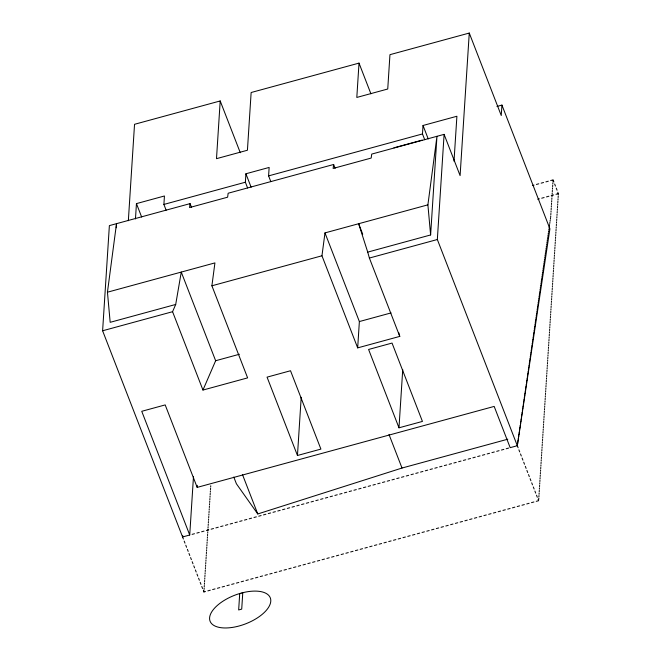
<?xml version="1.0" encoding="UTF-8"?>
<svg xmlns="http://www.w3.org/2000/svg" width="661" height="661" viewBox="0 0 661 661"><rect width="100%" height="100%" fill="white"/><g stroke="black" fill="none" stroke-linecap="round" stroke-linejoin="round"><path stroke-width="0.99" d="M183.386 539.021L102.612 330.773L109.371 225.616L190.071 203.621L191.558 207.455M116.245 227.781L116.51 223.674L107.446 292.203L110.172 322.32L175.702 304.457L181.263 272.084L215.643 360.732L202.96 390.056L247.619 377.877L211.9 285.792L214.924 262.904L107.446 292.203M128.341 220.708L134.538 124.301L220.204 100.951L240.29 152.732M135.464 218.94L136.447 203.613L164.44 195.987L163.895 204.431L166.126 210.181M182.585 536.963L189.724 535.013L193.491 476.449M220.204 100.951L216.494 158.673L247.429 150.237L251.139 92.515L359.014 63.109L370.912 93.796M496.948 106.438L501.93 105.082L549.911 228.797L517.315 445.712L510.176 447.654L494.18 406.416L197.176 487.388L197.309 485.348M205.497 591.512L203.91 591.942L203.993 590.661M204.075 589.389L204.158 588.108M204.241 586.828L204.323 585.547M204.406 584.266L204.489 582.985M204.571 581.713L204.654 580.432M204.736 579.152L204.819 577.871M204.902 576.59L204.984 575.31M205.067 574.037L205.15 572.757M205.232 571.476L205.307 570.195M205.389 568.914L205.472 567.634M205.554 566.361L205.637 565.081M205.72 563.8L205.802 562.519M205.885 561.239L205.968 559.958M206.05 558.685L206.133 557.405M206.215 556.124L206.298 554.843M206.381 553.563L206.463 552.282M206.546 551.01L206.629 549.729M206.711 548.448L206.794 547.168M206.876 545.887L206.959 544.606M207.042 543.325L207.124 542.053M207.207 540.772L207.281 539.492M207.364 538.211L207.447 536.93M207.529 535.65L207.612 534.377M207.694 533.097L207.777 531.816M207.86 530.535L207.942 529.254M208.025 527.974L208.108 526.701M208.19 525.421L208.273 524.14M208.355 522.859L208.438 521.579M208.521 520.298L208.603 519.025M208.686 517.745L208.769 516.464M208.851 515.183L208.934 513.903M209.016 512.622L209.099 511.35M209.182 510.069L209.256 508.788M209.339 507.508L209.421 506.227M209.504 504.946L209.587 503.674M209.669 502.393L209.752 501.112M209.834 499.832L209.917 498.551M210 497.27L210.082 495.998M210.165 494.717L210.248 493.437M210.33 492.156L210.413 490.875M210.495 489.594L210.578 488.314M210.661 487.041L210.743 485.761M247.602 187.972L245.371 182.221L245.909 173.777L269.143 167.44L268.597 175.884L270.828 181.643M239.72 593.553L238.662 609.954L241.719 609.12L242.777 592.719M297.458 455.487L267.061 377.142L290.518 370.747L320.907 449.1L297.458 455.487L301.201 397.294M359.014 63.109L356.808 97.44L387.743 89.012L389.949 54.673L469.269 33.05L501.253 115.526L501.93 105.082M398.699 332.557L399.773 336.399L357.675 347.876L359.369 321.552L324.981 232.903L427.898 204.844L436.962 136.315L430.617 234.961L367.723 252.114L358.65 223.724L362.715 234.209M398.988 427.807L368.59 349.462L392.039 343.067L422.437 421.421L398.988 427.807L402.731 369.615M424.709 139.694L422.478 133.935L423.023 125.491L456.9 116.253L454.008 161.201M518.117 447.77L437.342 239.522L444.101 134.365L371.713 154.096L371.193 158.053L333.119 168.439L333.64 164.482L228.144 193.235L227.624 197.193L189.55 207.571L190.071 203.621M469.269 33.05L460.097 175.603L444.101 134.365M550.654 217.279L550.737 215.998M550.82 214.718L550.902 213.445M550.985 212.164L551.067 210.884M551.15 209.603L551.233 208.322M551.315 207.042L551.398 205.769M551.472 204.489L551.555 203.208M551.638 201.927L551.72 200.647M551.803 199.366L551.885 198.093M551.968 196.813L552.051 195.532M552.133 194.251L552.216 192.971M552.299 191.69L552.381 190.418M552.464 189.137L552.546 187.856M552.629 186.576L552.712 185.295M552.794 184.014L552.877 182.742M552.96 181.461L553.042 180.18M538.723 499.41L538.806 498.13M538.889 496.857L538.971 495.576M539.054 494.296L539.136 493.015M539.219 491.734L539.302 490.454M539.384 489.181L539.467 487.901M539.55 486.62L539.624 485.339M539.707 484.059L539.789 482.778M539.872 481.505L539.954 480.225M540.037 478.944L540.12 477.663M540.202 476.383L540.285 475.102M540.368 473.821L540.45 472.549M540.533 471.268L540.615 469.988M540.698 468.707L540.781 467.426M540.863 466.145L540.946 464.873M541.029 463.592L541.111 462.312M541.194 461.031L541.276 459.75M541.359 458.47L541.442 457.197M541.524 455.916L541.607 454.636M541.681 453.355L541.764 452.074M541.846 450.794L541.929 449.521M542.012 448.241L542.094 446.96M542.177 445.679L542.26 444.399M542.342 443.118L542.425 441.845M542.507 440.565L542.59 439.284M542.673 438.003L542.755 436.723M542.838 435.442L542.921 434.17M543.003 432.889L543.086 431.608M543.168 430.328L543.251 429.047M543.334 427.766L543.416 426.494M543.499 425.213L543.582 423.932M543.656 422.652L543.739 421.371M543.821 420.09L543.904 418.81M543.986 417.537L544.069 416.256M544.152 414.976L544.234 413.695M544.317 412.414L544.4 411.134M544.482 409.861L544.565 408.581M544.647 407.3L544.73 406.019M544.813 404.739L544.895 403.458M544.978 402.185L545.061 400.905M545.143 399.624L545.226 398.343M545.308 397.063L545.391 395.782M545.474 394.51L545.556 393.229M545.631 391.948L545.713 390.668M545.796 389.387L545.879 388.106M545.961 386.834L546.044 385.553M546.126 384.272L546.209 382.992M546.292 381.711L546.374 380.43M546.457 379.158L546.54 377.877M546.622 376.596L546.705 375.316M546.787 374.035L546.87 372.754M546.953 371.482L547.035 370.201M547.118 368.921L547.201 367.64M547.283 366.359L547.366 365.079M547.448 363.798L547.531 362.525M547.614 361.245L547.688 359.964M547.771 358.683L547.853 357.403M547.936 356.122L548.019 354.85M548.101 353.569L548.184 352.288M548.266 351.008L548.349 349.727M548.432 348.446L548.514 347.174M548.597 345.893L548.68 344.612M548.762 343.332L548.845 342.051M548.927 340.77L549.01 339.498M549.093 338.217L549.175 336.936M549.258 335.656L549.341 334.375M549.423 333.094L549.506 331.822M549.588 330.541L549.663 329.261M549.745 327.98L549.828 326.699M549.911 325.419L549.993 324.146M550.076 322.865L550.159 321.585M550.241 320.304L550.324 319.023M550.406 317.743L550.489 316.47M550.572 315.19L550.654 313.909M550.737 312.628L550.82 311.348M550.902 310.067L550.985 308.786M551.067 307.514L551.15 306.233M551.233 304.952L551.315 303.672M551.398 302.391L551.481 301.11M551.563 299.838L551.638 298.557M551.72 297.276L551.803 295.996M551.885 294.715L551.968 293.434M552.051 292.162L552.133 290.881M552.216 289.601L552.299 288.32M552.381 287.039L552.464 285.759M552.546 284.486L552.629 283.205M552.712 281.925L552.794 280.644M552.877 279.363L552.96 278.083M553.042 276.81L553.125 275.53M553.207 274.249L553.29 272.968M553.373 271.688L553.455 270.407M553.538 269.134L553.612 267.854M553.695 266.573L553.778 265.292M553.86 264.012L553.943 262.731M554.025 261.459L554.108 260.178M554.191 258.897L554.273 257.616M554.356 256.336L554.439 255.055M554.521 253.774L554.604 252.502M554.686 251.221L554.769 249.941M554.852 248.66L554.934 247.379M555.017 246.099L555.1 244.826M555.182 243.545L555.265 242.265M555.347 240.984L555.43 239.703M555.513 238.423L555.595 237.15M555.67 235.87L555.752 234.589M555.835 233.308L555.918 232.028M556 230.747L556.083 229.474M556.165 228.194L556.248 226.913M556.331 225.632L556.413 224.352M556.496 223.071L556.579 221.799M556.661 220.518L556.744 219.237M556.826 217.956L556.909 216.676M556.992 215.395L557.074 214.123M557.157 212.842L557.24 211.561M557.322 210.281L557.405 209M557.487 207.719L557.57 206.447M557.644 205.166L557.727 203.885M557.81 202.605L557.892 201.324M557.975 200.043L558.058 198.763M558.14 197.49L558.223 196.21M558.305 194.929L557.859 192.277M182.61 536.724L182.742 535.575M357.675 347.876L321.957 255.782L324.981 232.903M517.315 445.712L517.472 444.63M517.629 443.548L517.786 442.473M517.943 441.391L518.1 440.317M518.257 439.235L518.414 438.16M518.571 437.078L518.728 435.996M518.885 434.921L519.05 433.839M519.207 432.765L519.364 431.683M519.521 430.608L519.678 429.526M519.835 428.444L519.992 427.37M520.149 426.287L520.306 425.213M520.463 424.131L520.62 423.057M520.777 421.974L520.934 420.892M521.091 419.818L521.248 418.735M521.405 417.661L521.562 416.579M521.719 415.505L521.884 414.422M522.041 413.34L522.198 412.266M522.355 411.183L522.512 410.109M522.669 409.027L522.826 407.953M522.983 406.87L523.14 405.788M523.297 404.714L523.454 403.631M523.611 402.557L523.768 401.475M523.925 400.392L524.082 399.318M524.239 398.236L524.396 397.162M524.561 396.079L524.718 395.005M524.875 393.923L525.032 392.841M525.189 391.766L525.346 390.684M525.503 389.61L525.66 388.528M525.817 387.453L525.974 386.371M526.131 385.289L526.288 384.215M526.445 383.132L526.602 382.058M526.759 380.976L526.916 379.901M527.073 378.819L527.23 377.737M527.395 376.663L527.552 375.58M527.709 374.506L527.866 373.424M528.023 372.35L528.18 371.267M528.337 370.185L528.494 369.111M528.651 368.028L528.808 366.954M528.965 365.872L529.122 364.798M529.279 363.715L529.436 362.633M529.593 361.559L529.75 360.476M529.907 359.402L530.072 358.32M530.229 357.246L530.386 356.163M530.543 355.081L530.7 354.007M530.857 352.924L531.014 351.85M531.171 350.768L531.328 349.694M531.485 348.611L531.642 347.529M531.799 346.455L531.956 345.373M532.113 344.298L532.27 343.216M532.427 342.142L532.584 341.059M532.741 339.977L532.906 338.903M533.063 337.821L533.22 336.746M533.377 335.664L533.534 334.59M533.691 333.508L533.848 332.425M534.005 331.351L534.162 330.269M534.319 329.195L534.476 328.112M534.633 327.038L534.79 325.956M534.947 324.873L535.104 323.799M535.261 322.717L535.418 321.643M535.584 320.56L535.74 319.486M535.897 318.404L536.054 317.321M536.211 316.247L536.368 315.165M536.525 314.091L536.682 313.008M536.839 311.926L536.996 310.852M537.153 309.769L537.31 308.695M537.467 307.613L537.624 306.539M537.781 305.456L537.938 304.374M538.095 303.3L538.252 302.217M538.418 301.143L538.575 300.061M538.732 298.987L538.889 297.904M539.046 296.822L539.202 295.748M539.359 294.666L539.516 293.591M539.673 292.509L539.83 291.435M539.987 290.353L540.144 289.27M540.301 288.196L540.458 287.114M540.615 286.039L540.772 284.957M540.929 283.883L541.095 282.801M541.252 281.718L541.409 280.644M541.566 279.562L541.723 278.488M541.88 277.405L542.037 276.331M542.194 275.249L542.351 274.166M542.507 273.092L542.664 272.01M542.821 270.936L542.978 269.853M543.135 268.779L543.292 267.697M543.449 266.614L543.606 265.54M543.763 264.458L543.929 263.384M544.086 262.301L544.243 261.227M544.4 260.145L544.557 259.062M544.714 257.988L544.871 256.906M545.028 255.832L545.185 254.749M545.342 253.675L545.499 252.593M545.655 251.511L545.812 250.436M545.969 249.354L546.126 248.28M546.283 247.197L546.44 246.123M546.606 245.041L546.763 243.959M546.92 242.884L547.077 241.802M547.234 240.728L547.391 239.646M547.548 238.571L547.705 237.489M547.862 236.407L548.019 235.333M548.176 234.25L548.333 233.176M548.49 232.094L548.647 231.02M548.804 229.937L548.961 228.855M549.117 227.781L549.274 226.698M549.44 225.624L549.597 224.542M549.754 223.468L549.911 222.385M550.068 221.303L550.225 220.229M550.382 219.146L550.539 218.072M202.96 390.056L172.571 311.703L175.702 304.457M233.796 477.068L236.407 483.786L257.765 513.969L402.012 468.038L507.805 439.193M163.895 204.431L245.371 182.221M268.597 175.884L422.478 133.935M393.923 147.816L422.082 140.14M532.436 185.526L534.022 185.097M536.402 184.444L538.781 183.799M541.161 183.147L543.54 182.502M545.92 181.849L548.3 181.205M550.679 180.552L553.059 179.908L553.86 181.965M211.9 285.792L321.957 255.782M537.765 199.275L539.351 198.837M541.731 198.193L544.11 197.54M546.49 196.895L548.87 196.243M551.249 195.598L553.629 194.945M556.008 194.301L558.388 193.648M102.612 330.773L172.571 311.703M367.723 252.114L369.383 258.046L437.342 239.522M215.643 360.732L239.406 354.255M359.369 321.552L391.056 312.917M192.103 534.369L194.483 533.716M196.862 533.072L199.242 532.419M201.622 531.774L204.001 531.122M206.381 530.477L208.76 529.825M211.14 529.18L213.52 528.527M215.899 527.883L218.279 527.23M220.658 526.586L223.038 525.933M225.418 525.288L227.797 524.636M230.177 523.991L232.556 523.338M234.936 522.686L237.316 522.041M239.695 521.389L242.075 520.744M244.454 520.091L246.834 519.447M249.214 518.794L251.593 518.15M253.973 517.497L256.352 516.852M258.732 516.2L261.112 515.555M263.491 514.902L265.871 514.258M268.25 513.605L270.63 512.961M273.01 512.308L275.389 511.664M277.769 511.011L280.148 510.366M282.528 509.714L284.908 509.069M287.287 508.416L289.667 507.772M292.046 507.119L294.426 506.475M296.806 505.822L299.185 505.178M301.565 504.525L303.944 503.88M306.324 503.228L308.704 502.583M311.083 501.93L313.463 501.286M315.842 500.633L318.222 499.989M320.602 499.336L322.981 498.683M325.361 498.039L327.74 497.386M330.12 496.742L332.5 496.089M334.879 495.444L337.259 494.792M339.638 494.147L342.018 493.494M344.398 492.85L346.777 492.197M349.157 491.553L351.536 490.9M353.916 490.255L356.296 489.603M358.675 488.958L361.055 488.305M363.434 487.661L365.814 487.008M368.194 486.364L370.573 485.711M372.953 485.067L375.332 484.414M377.712 483.769L380.092 483.117M382.471 482.472L384.851 481.819M387.23 481.175L389.61 480.522M391.99 479.878L394.369 479.225M396.749 478.581L399.128 477.928M401.508 477.283L403.888 476.631M406.267 475.986L408.647 475.333M411.026 474.681L413.406 474.036M415.786 473.383L418.165 472.739M420.545 472.086L422.924 471.442M425.304 470.789L427.684 470.145M430.063 469.492L432.443 468.847M434.822 468.195L437.202 467.55M439.582 466.897L441.961 466.253M444.341 465.6L446.72 464.956M449.1 464.303L451.48 463.658M453.859 463.006L456.239 462.361M458.618 461.708L460.998 461.064M463.378 460.411L465.757 459.767M468.137 459.114L470.516 458.47M472.896 457.817L475.276 457.172M477.655 456.52L480.035 455.875M482.414 455.222L484.794 454.578M487.174 453.925L489.553 453.281M491.933 452.628L494.312 451.984M496.692 451.331L499.072 450.678M501.451 450.034L503.831 449.381M506.21 448.736L508.59 448.084M207.876 590.86L210.256 590.215M212.635 589.562L215.015 588.918M217.395 588.265L219.774 587.621M222.154 586.968L224.533 586.324M226.913 585.671L229.293 585.026M231.672 584.374L234.052 583.729M236.431 583.076L238.811 582.432M241.191 581.779L243.57 581.135M245.95 580.482L248.329 579.837M250.709 579.185L253.089 578.54M255.468 577.888L257.848 577.243M260.227 576.59L262.607 575.946M264.987 575.293L267.366 574.649M269.746 573.996L272.125 573.351M274.505 572.699L276.885 572.054M279.264 571.401L281.644 570.757M284.023 570.104L286.403 569.452M288.783 568.807L291.162 568.154M293.542 567.51L295.921 566.857M298.301 566.213L300.681 565.56M303.06 564.915L305.44 564.263M307.819 563.618L310.199 562.965M312.579 562.321L314.958 561.668M317.338 561.024L319.717 560.371M322.097 559.727L324.477 559.074M326.856 558.429L329.236 557.777M331.615 557.132L333.995 556.479M336.375 555.835L338.754 555.182M341.134 554.538L343.513 553.885M345.893 553.24L348.273 552.588M350.652 551.943L353.032 551.291M355.411 550.646L357.791 549.993M360.171 549.349L362.55 548.696M364.93 548.052L367.309 547.399M369.689 546.754L372.069 546.102M374.448 545.449L376.828 544.804M379.207 544.152L381.587 543.507M383.967 542.855L386.346 542.21M388.726 541.557L391.105 540.913M393.485 540.26L395.865 539.616M398.244 538.963L400.624 538.318M403.003 537.666L405.383 537.021M407.763 536.368L410.142 535.724M412.522 535.071L414.901 534.427M417.281 533.774L419.661 533.13M422.04 532.477L424.42 531.832M426.799 531.18L429.179 530.535M431.559 529.882L433.938 529.238M436.318 528.585L438.697 527.941M441.077 527.288L443.457 526.643M445.836 525.991L448.216 525.346M450.595 524.694L452.975 524.049M455.355 523.396L457.734 522.752M460.114 522.099L462.493 521.446M464.873 520.802L467.253 520.149M469.632 519.505L472.012 518.852M474.391 518.207L476.771 517.555M479.151 516.91L481.53 516.258M483.91 515.613L486.289 514.96M488.669 514.316L491.049 513.663M493.428 513.019L495.808 512.366M498.187 511.721L500.567 511.069M502.947 510.424L505.326 509.771M507.706 509.127L510.085 508.474M512.465 507.83L514.845 507.177M517.224 506.533L519.604 505.88M521.983 505.235L524.363 504.583M526.743 503.938L529.122 503.285M531.502 502.641L533.881 501.988M536.261 501.344L538.641 500.691L538.104 499.319M554.653 184.031L555.455 186.088M556.256 188.154L557.058 190.211M423.023 125.491L428.229 138.917M518.91 449.835L519.711 451.893M520.513 453.958L521.314 456.016M522.116 458.081L522.909 460.139M523.71 462.204L524.512 464.262M525.313 466.327L526.115 468.393M526.908 470.45L527.709 472.516M528.511 474.573L529.312 476.639M530.114 478.696L530.907 480.762M531.708 482.819L532.51 484.885M533.311 486.942L534.113 489.008M534.906 491.073L535.707 493.131M536.509 495.196L537.31 497.254M333.64 164.482L335.127 168.315M369.383 258.046L399.773 336.399M388.999 434.475L402.012 468.038M245.909 173.777L251.122 187.203M242.513 474.648L257.765 513.969M136.447 203.613L141.661 217.039M197.176 487.388L165.192 404.912L141.743 411.307L189.724 535.013M184.188 541.086L184.981 543.144M185.782 545.209L186.584 547.275M187.385 549.332L188.187 551.398M188.98 553.455L189.781 555.521M190.583 557.578L191.384 559.644M192.186 561.701L192.979 563.767M193.78 565.824L194.582 567.89M195.383 569.947L196.185 572.013M196.978 574.078L197.779 576.136M198.581 578.201L199.382 580.259M200.176 582.324L200.977 584.382M201.779 586.447L202.58 588.505M203.381 590.57L203.91 591.942M427.898 204.844L430.617 234.961M241.248 593.082L237.249 594.313A32.298 15.31 -21.2 0 0 213.817 625.405A32.298 15.31 -21.2 0 0 265.425 611.334A32.298 15.31 -21.2 0 0 245.231 592.14L241.248 593.082"/></g></svg>
